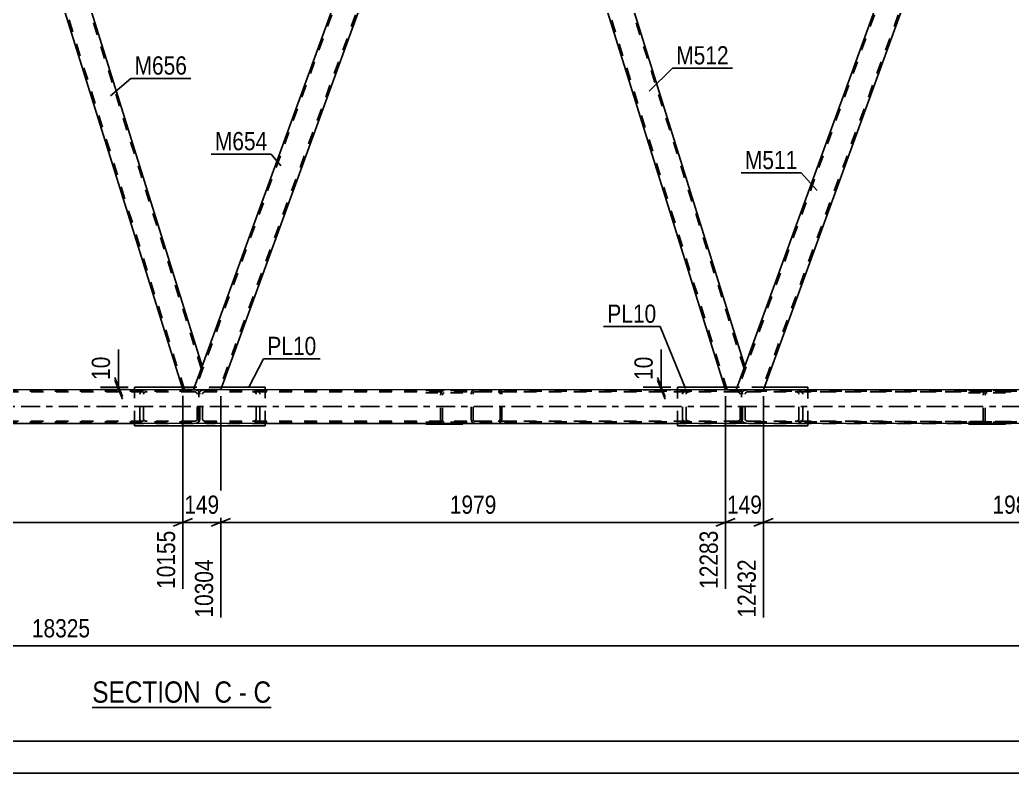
# Model space of a CAD drawing. Header units: millimetres. Extents: x -851 to 338, y -786 to 55.
# Drawn here: x -470.1 to -314.5, y -786.1 to -667.9 of the extents above; entities that cross this region are included whole.
import ezdxf

# ---------------------------------------------------------------- set-up
doc = ezdxf.new("R2010")
doc.units = ezdxf.units.MM
doc.linetypes.add('DXK_LINE_DOT2', pattern=[3.9198, 1.9599, -1.9599])
doc.linetypes.add('DXK_LINE_DOT3', pattern=[5.9187, 2.979, -0.9799, 0.9799, -0.9799])
doc.styles.add('Arial Narrow', font='ARIALN.TTF', dxfattribs={"height": 0.2})

# ---------------------------------------------------------------- blocks, each defined once
blk = doc.blocks.new('Unknown-232933133-1133')
at = {"color": 5, "linetype": 'Continuous'}
for p, q in [((-845.92, -781.11), (333.08, -781.11)), ((-850.92, -786.11), (338.08, -786.11))]:
    blk.add_line(p, q, dxfattribs=at)
blk = doc.blocks.new('Unknown-232933133-14 - 8708')
at = {"color": 6, "linetype": 'Continuous'}
blk.add_line((-458.75, -775.8), (-430.68, -775.8), dxfattribs=at)
at = {"color": 0, "linetype": 'Continuous'}
for points in [[(-440.64, -775.05), (-440.64, -771.55), (-458.75, -771.55), (-458.75, -775.05)], [(-436.82, -775.05), (-436.82, -771.55), (-439.59, -771.55), (-439.59, -775.05)], [(-434.5, -775.05), (-434.5, -771.55), (-435.77, -771.55), (-435.77, -775.05)], [(-430.68, -775.05), (-430.68, -771.55), (-433.45, -771.55), (-433.45, -775.05)]]:
    blk.add_wipeout(points, dxfattribs=at)
at = {"color": 7, "linetype": 'Continuous', "style": 'Arial Narrow'}
for s, p in [('SECTION ', (-458.75, -775.05)), ('C', (-439.59, -775.05)), ('C', (-433.45, -775.05)), ('-', (-435.77, -775.05))]:
    blk.add_text(s, height=3.34, dxfattribs=at).set_placement(p)
blk = doc.blocks.new('Part-232933133-8742 - 8708')
at = {"color": 7, "linetype": 'DXK_LINE_DOT2'}
for p, q in [((-356.83, -726.32), (-356.92, -726.57)), ((-356.92, -730.57), (-356.92, -726.57)), ((-356.34, -726.57), (-356.29, -726.45)), ((-356.34, -730.57), (-356.34, -726.57)), ((-355.76, -725.93), (-356.2, -725.98)), ((-355.98, -726.27), (-355.76, -726.25)), ((-348.48, -725.93), (-355.76, -725.93)), ((-355.76, -725.93), (-314.31, -725.94)), ((-355.76, -726.25), (-314.31, -726.26)), ((-355.76, -726.25), (-348.48, -726.25)), ((-348.48, -725.93), (-307.04, -725.94)), ((-348.14, -725.97), (-348.48, -725.93)), ((-348.48, -726.25), (-307.04, -726.26)), ((-348.48, -726.25), (-348.25, -726.27)), ((-348.03, -725.98), (-348.14, -725.97)), ((-347.94, -726.45), (-347.89, -726.57)), ((-347.89, -730.57), (-347.89, -726.57)), ((-347.31, -726.57), (-347.4, -726.32)), ((-347.31, -730.57), (-347.31, -726.57)), ((-356.92, -730.57), (-356.83, -730.81)), ((-356.29, -730.69), (-356.34, -730.57)), ((-356.2, -731.16), (-355.76, -731.21)), ((-355.76, -730.89), (-355.98, -730.86)), ((-355.76, -730.89), (-314.31, -730.9)), ((-355.76, -730.89), (-348.48, -730.89)), ((-355.76, -731.21), (-348.48, -731.21)), ((-355.76, -731.21), (-314.31, -731.22)), ((-355.76, -731.21), (-355.76, -731.21)), ((-348.25, -730.87), (-348.48, -730.89)), ((-348.48, -730.89), (-307.04, -730.9)), ((-348.48, -731.21), (-348.03, -731.16)), ((-307.04, -731.22), (-348.48, -731.21)), ((-347.89, -730.57), (-347.94, -730.69)), ((-347.4, -730.81), (-347.31, -730.57))]:
    blk.add_line(p, q, dxfattribs=at)
for centre, radius, start, end in [((-356.02, -727.05), 1.09, 99.5119, 138.0613), ((-355.89, -726.81), 0.545, 99.5119, 138.0613), ((-348.34, -726.81), 0.545, 41.9336, 80.4755), ((-348.21, -727.05), 1.09, 41.9336, 80.4755), ((-356.02, -730.09), 1.09, 221.9336, 260.4755), ((-355.89, -730.33), 0.545, 221.9336, 260.4755), ((-348.34, -730.33), 0.545, 279.5119, 318.0613), ((-348.21, -730.09), 1.09, 279.5119, 318.0613)]:
    blk.add_arc(centre, radius, start, end, dxfattribs=at)
blk = doc.blocks.new('Part-232933133-8744 - 8708')
at = {"color": 7, "linetype": 'DXK_LINE_DOT2'}
for p, q in [((-441.97, -726.32), (-442.05, -726.57)), ((-442.05, -730.57), (-442.05, -726.57)), ((-441.47, -726.57), (-441.43, -726.45)), ((-441.47, -730.57), (-441.47, -726.57)), ((-440.89, -725.93), (-441.34, -725.98)), ((-441.11, -726.27), (-440.89, -726.25)), ((-392.17, -725.93), (-440.89, -725.93)), ((-392.17, -726.25), (-440.89, -726.25)), ((-433.17, -725.98), (-433.61, -725.93)), ((-433.61, -726.25), (-433.39, -726.27)), ((-433.07, -726.45), (-433.03, -726.57)), ((-433.03, -730.57), (-433.03, -726.57)), ((-432.45, -726.57), (-432.53, -726.32)), ((-432.45, -730.57), (-432.45, -726.57)), ((-442.05, -730.57), (-441.97, -730.81)), ((-441.43, -730.69), (-441.47, -730.57)), ((-441.34, -731.16), (-440.89, -731.21)), ((-440.89, -730.89), (-441.11, -730.86)), ((-392.17, -730.89), (-440.89, -730.89)), ((-431.65, -731.21), (-440.89, -731.21)), ((-433.39, -730.86), (-433.61, -730.89)), ((-433.61, -731.21), (-433.17, -731.16)), ((-433.17, -731.16), (-433.17, -731.16)), ((-433.03, -730.57), (-433.07, -730.69)), ((-432.53, -730.81), (-432.45, -730.57)), ((-392.17, -731.21), (-398.72, -731.21))]:
    blk.add_line(p, q, dxfattribs=at)
at = {"color": 2, "linetype": 'Continuous'}
blk.add_line((-398.72, -731.21), (-431.65, -731.21), dxfattribs=at)
at = {"color": 7, "linetype": 'DXK_LINE_DOT2'}
for centre, radius, start, end in [((-441.16, -727.05), 1.09, 99.5181, 138.0637), ((-441.02, -726.81), 0.545, 99.5181, 138.0637), ((-433.48, -726.81), 0.545, 41.9361, 80.4817), ((-433.35, -727.05), 1.09, 41.9361, 80.4817), ((-441.02, -730.33), 0.545, 221.9361, 260.4817), ((-433.48, -730.33), 0.545, 279.5181, 318.0637), ((-433.35, -730.09), 1.09, 279.5181, 318.0637)]:
    blk.add_arc(centre, radius, start, end, dxfattribs=at)
blk = doc.blocks.new('Part-232933133-8745 - 8708')
at = {"color": 7, "linetype": 'DXK_LINE_DOT2'}
for p, q in [((-399.31, -726.57), (-399.26, -726.32)), ((-399.31, -730.57), (-399.31, -726.57)), ((-399.26, -726.32), (-399.14, -726.12)), ((-399.14, -726.12), (-398.95, -725.98)), ((-398.99, -726.45), (-399.01, -726.57)), ((-399.01, -730.57), (-399.01, -726.57)), ((-398.93, -726.34), (-398.99, -726.45)), ((-398.95, -725.98), (-398.72, -725.93)), ((-398.83, -726.27), (-398.93, -726.34)), ((-398.72, -726.25), (-398.83, -726.27)), ((-357.72, -725.93), (-398.72, -725.93)), ((-357.72, -726.25), (-398.72, -726.25)), ((-395.08, -725.93), (-394.86, -725.98)), ((-394.97, -726.27), (-395.08, -726.25)), ((-394.88, -726.34), (-394.97, -726.27)), ((-394.82, -726.45), (-394.88, -726.34)), ((-394.86, -725.98), (-394.67, -726.12)), ((-394.79, -726.57), (-394.82, -726.45)), ((-394.79, -730.57), (-394.79, -726.57)), ((-394.67, -726.12), (-394.55, -726.32)), ((-394.55, -726.32), (-394.5, -726.57)), ((-394.5, -730.57), (-394.5, -726.57)), ((-366.08, -726.32), (-366.17, -726.57)), ((-366.17, -730.57), (-366.17, -726.57)), ((-365.58, -726.57), (-365.54, -726.45)), ((-365.58, -730.57), (-365.58, -726.57)), ((-365, -725.93), (-365.45, -725.98)), ((-365.22, -726.27), (-365, -726.25)), ((-357.28, -725.98), (-357.72, -725.93)), ((-357.72, -726.25), (-357.5, -726.27)), ((-356.92, -726.11), (-357.28, -725.98)), ((-357.18, -726.45), (-357.14, -726.57)), ((-357.14, -730.57), (-357.14, -726.57)), ((-356.92, -731.03), (-356.92, -726.11)), ((-356.91, -726.12), (-356.92, -726.11)), ((-356.78, -726.32), (-356.91, -726.12)), ((-356.74, -726.57), (-356.78, -726.32)), ((-356.74, -730.57), (-356.74, -726.57)), ((-399.26, -730.81), (-399.31, -730.57)), ((-399.14, -731.02), (-399.26, -730.81)), ((-398.95, -731.16), (-399.14, -731.02)), ((-399.01, -730.57), (-398.99, -730.69)), ((-398.99, -730.69), (-398.93, -730.79)), ((-398.75, -731.2), (-398.95, -731.16)), ((-398.93, -730.79), (-398.83, -730.86)), ((-398.83, -730.86), (-398.72, -730.89)), ((-357.72, -730.89), (-398.72, -730.89)), ((-395.08, -730.89), (-394.97, -730.86)), ((-394.86, -731.16), (-395.08, -731.21)), ((-394.97, -730.86), (-394.88, -730.79)), ((-394.88, -730.79), (-394.82, -730.69)), ((-394.67, -731.02), (-394.86, -731.16)), ((-394.82, -730.69), (-394.79, -730.57)), ((-394.55, -730.81), (-394.67, -731.02)), ((-394.5, -730.57), (-394.55, -730.81)), ((-357.72, -731.21), (-366.97, -731.21)), ((-366.17, -730.57), (-366.08, -730.81)), ((-365.54, -730.69), (-365.58, -730.57)), ((-365.45, -731.16), (-365.01, -731.21)), ((-365, -730.89), (-365.22, -730.86)), ((-365.01, -731.21), (-365, -731.21)), ((-357.5, -730.86), (-357.72, -730.89)), ((-357.72, -731.21), (-357.39, -731.17)), ((-357.39, -731.17), (-357.28, -731.16)), ((-357.28, -731.16), (-356.92, -731.03)), ((-357.14, -730.57), (-357.18, -730.69)), ((-356.92, -731.03), (-356.91, -731.02)), ((-356.91, -731.02), (-356.78, -730.81)), ((-356.78, -730.81), (-356.74, -730.57))]:
    blk.add_line(p, q, dxfattribs=at)
at = {"color": 2, "linetype": 'Continuous'}
for p, q in [((-398.72, -731.21), (-398.75, -731.2)), ((-366.97, -731.21), (-398.72, -731.21))]:
    blk.add_line(p, q, dxfattribs=at)
at = {"color": 7, "linetype": 'DXK_LINE_DOT2'}
for centre, radius, start, end in [((-365.27, -727.05), 1.09, 99.5181, 138.0637), ((-365.13, -726.81), 0.545, 99.5181, 138.0637), ((-357.59, -726.81), 0.545, 41.9361, 80.4817), ((-365.27, -730.09), 1.09, 221.9361, 260.4817), ((-365.13, -730.33), 0.545, 221.9361, 260.4817), ((-357.59, -730.33), 0.545, 279.5181, 318.0637)]:
    blk.add_arc(centre, radius, start, end, dxfattribs=at)
blk = doc.blocks.new('Part-232933133-8810 - 8708')
at = {"color": 7, "linetype": 'DXK_LINE_DOT2'}
for p, q in [((-313.26, -604.49), (-357.46, -725.93)), ((-309.52, -604.49), (-353.72, -725.93)), ((-309.26, -604.49), (-310.81, -608.74)), ((-356.38, -722.24), (-357.72, -725.93)), ((-353.46, -725.93), (-357.72, -725.93))]:
    blk.add_line(p, q, dxfattribs=at)
at = {"color": 2, "linetype": 'Continuous'}
for p, q in [((-313.52, -604.49), (-356.38, -722.24)), ((-313.52, -604.49), (-309.26, -604.49)), ((-310.81, -608.74), (-353.46, -725.93))]:
    blk.add_line(p, q, dxfattribs=at)
blk = doc.blocks.new('Part-232933133-8747 - 8708')
at = {"color": 7, "linetype": 'DXK_LINE_DOT2'}
for p, q in [((-484.44, -726.57), (-484.4, -726.32)), ((-484.44, -730.57), (-484.44, -726.57)), ((-484.4, -726.32), (-484.27, -726.12)), ((-484.27, -726.12), (-484.08, -725.98)), ((-484.13, -726.45), (-484.15, -726.57)), ((-484.15, -730.57), (-484.15, -726.57)), ((-484.06, -726.34), (-484.13, -726.45)), ((-484.08, -725.98), (-483.86, -725.93)), ((-483.97, -726.27), (-484.06, -726.34)), ((-483.86, -726.25), (-483.97, -726.27)), ((-442.86, -725.93), (-483.86, -725.93)), ((-442.86, -726.25), (-483.86, -726.25)), ((-480.22, -725.93), (-480, -725.98)), ((-480.11, -726.27), (-480.22, -726.25)), ((-480.01, -726.34), (-480.11, -726.27)), ((-479.95, -726.45), (-480.01, -726.34)), ((-480, -725.98), (-479.81, -726.12)), ((-479.93, -726.57), (-479.95, -726.45)), ((-479.93, -730.57), (-479.93, -726.57)), ((-479.81, -726.12), (-479.68, -726.32)), ((-479.68, -726.32), (-479.64, -726.57)), ((-479.64, -730.57), (-479.64, -726.57)), ((-451.21, -726.32), (-451.3, -726.57)), ((-451.3, -730.57), (-451.3, -726.57)), ((-450.72, -726.57), (-450.67, -726.45)), ((-450.72, -730.57), (-450.72, -726.57)), ((-450.13, -725.93), (-450.58, -725.98)), ((-450.36, -726.27), (-450.13, -726.25)), ((-442.41, -725.98), (-442.86, -725.93)), ((-442.86, -726.25), (-442.63, -726.27)), ((-442.05, -726.11), (-442.41, -725.98)), ((-442.32, -726.45), (-442.27, -726.57)), ((-442.27, -730.57), (-442.27, -726.57)), ((-442.05, -731.03), (-442.05, -726.11)), ((-442.04, -726.12), (-442.05, -726.11)), ((-441.92, -726.32), (-442.04, -726.12)), ((-441.87, -726.57), (-441.92, -726.32)), ((-441.87, -730.57), (-441.87, -726.57)), ((-484.4, -730.81), (-484.44, -730.57)), ((-484.27, -731.02), (-484.4, -730.81)), ((-484.08, -731.16), (-484.27, -731.02)), ((-484.15, -730.57), (-484.13, -730.69)), ((-484.13, -730.69), (-484.06, -730.79)), ((-483.95, -731.19), (-484.08, -731.16)), ((-484.06, -730.79), (-483.97, -730.86)), ((-483.97, -730.86), (-483.86, -730.89)), ((-442.86, -730.89), (-483.86, -730.89)), ((-480.22, -730.89), (-480.11, -730.86)), ((-480, -731.16), (-480.22, -731.21)), ((-480.11, -730.86), (-480.01, -730.79)), ((-480.01, -730.79), (-479.95, -730.69)), ((-479.81, -731.02), (-480, -731.16)), ((-479.95, -730.69), (-479.93, -730.57)), ((-479.68, -730.81), (-479.81, -731.02)), ((-479.64, -730.57), (-479.68, -730.81)), ((-442.86, -731.21), (-452.1, -731.21)), ((-451.3, -730.57), (-451.21, -730.81)), ((-450.67, -730.69), (-450.72, -730.57)), ((-450.58, -731.16), (-450.13, -731.21)), ((-450.13, -730.89), (-450.36, -730.86)), ((-442.63, -730.86), (-442.86, -730.89)), ((-442.86, -731.21), (-442.41, -731.16)), ((-442.41, -731.16), (-442.12, -731.05)), ((-442.27, -730.57), (-442.32, -730.69)), ((-442.12, -731.05), (-442.05, -731.03)), ((-442.05, -731.03), (-442.04, -731.02)), ((-442.04, -731.02), (-441.92, -730.81)), ((-441.92, -730.81), (-441.87, -730.57))]:
    blk.add_line(p, q, dxfattribs=at)
at = {"color": 2, "linetype": 'Continuous'}
for p, q in [((-483.86, -731.21), (-483.95, -731.19)), ((-452.1, -731.21), (-483.86, -731.21))]:
    blk.add_line(p, q, dxfattribs=at)
at = {"color": 7, "linetype": 'DXK_LINE_DOT2'}
for centre, radius, start, end in [((-450.4, -727.05), 1.09, 99.5181, 138.0637), ((-450.27, -726.81), 0.545, 99.5181, 138.0637), ((-442.72, -726.81), 0.545, 41.9361, 80.4817), ((-450.27, -730.33), 0.545, 221.9361, 260.4817), ((-442.72, -730.33), 0.545, 279.5181, 318.0637)]:
    blk.add_arc(centre, radius, start, end, dxfattribs=at)
blk = doc.blocks.new('Part-232933133-8815 - 8708')
at = {"color": 7, "linetype": 'DXK_LINE_DOT2'}
for p, q in [((-398.4, -604.49), (-442.59, -725.92)), ((-394.65, -604.49), (-438.85, -725.92)), ((-394.4, -604.49), (-395.94, -608.74)), ((-441.51, -722.24), (-442.85, -725.92)), ((-438.59, -725.92), (-442.85, -725.92))]:
    blk.add_line(p, q, dxfattribs=at)
at = {"color": 2, "linetype": 'Continuous'}
for p, q in [((-398.65, -604.49), (-441.51, -722.24)), ((-398.65, -604.49), (-394.4, -604.49)), ((-395.94, -608.74), (-438.59, -725.92))]:
    blk.add_line(p, q, dxfattribs=at)
blk = doc.blocks.new('Part-232933133-8780 - 8708')
at = {"color": 2, "linetype": 'Continuous'}
for p, q in [((-394.4, -604.49), (-395.94, -608.74)), ((-393.08, -604.49), (-394.4, -604.49)), ((-356.38, -722.24), (-393.08, -604.49)), ((-359.42, -725.93), (-395.94, -608.74)), ((-356.38, -722.24), (-357.72, -725.93))]:
    blk.add_line(p, q, dxfattribs=at)
at = {"color": 7, "linetype": 'DXK_LINE_DOT2'}
for p, q in [((-356.51, -722.61), (-393.33, -604.49)), ((-359.17, -725.93), (-395.81, -608.37)), ((-357.72, -725.93), (-359.42, -725.93))]:
    blk.add_line(p, q, dxfattribs=at)
blk = doc.blocks.new('Part-232933133-8785 - 8708')
at = {"color": 2, "linetype": 'Continuous'}
for p, q in [((-479.53, -604.49), (-481.08, -608.74)), ((-478.21, -604.49), (-479.53, -604.49)), ((-441.51, -722.24), (-478.21, -604.49)), ((-444.55, -725.91), (-481.08, -608.74)), ((-441.51, -722.24), (-442.85, -725.92))]:
    blk.add_line(p, q, dxfattribs=at)
at = {"color": 7, "linetype": 'DXK_LINE_DOT2'}
for p, q in [((-441.65, -722.61), (-478.46, -604.49)), ((-444.3, -725.91), (-480.94, -608.37)), ((-442.85, -725.92), (-444.55, -725.91))]:
    blk.add_line(p, q, dxfattribs=at)
blk = doc.blocks.new('Part-232933133-8864 - 8708')
at = {"color": 7, "linetype": 'DXK_LINE_DOT2'}
for p, q in [((-315.48, -726.08), (-321.31, -726.08)), ((-315.48, -726.4), (-321.31, -726.4)), ((-318.93, -726.48), (-318.98, -726.72)), ((-318.98, -730.72), (-318.98, -726.72)), ((-318.81, -726.27), (-318.93, -726.48)), ((-318.62, -726.13), (-318.81, -726.27)), ((-318.68, -726.72), (-318.66, -726.6)), ((-318.68, -730.72), (-318.68, -726.72)), ((-318.66, -726.6), (-318.6, -726.5)), ((-318.39, -726.08), (-318.62, -726.13)), ((-318.6, -726.5), (-318.5, -726.43)), ((-318.5, -726.43), (-318.39, -726.4)), ((-315.48, -731.04), (-321.31, -731.04)), ((-318.98, -730.72), (-318.93, -730.97)), ((-318.93, -730.97), (-318.81, -731.17)), ((-318.75, -731.21), (-318.81, -731.17)), ((-318.66, -730.84), (-318.68, -730.72)), ((-318.6, -730.95), (-318.66, -730.84)), ((-318.5, -731.02), (-318.6, -730.95)), ((-318.39, -731.04), (-318.5, -731.02))]:
    blk.add_line(p, q, dxfattribs=at)
at = {"color": 2, "linetype": 'Continuous'}
for p, q in [((-315.48, -731.36), (-321.31, -731.36)), ((-318.62, -731.31), (-318.75, -731.21)), ((-318.62, -731.31), (-318.39, -731.36))]:
    blk.add_line(p, q, dxfattribs=at)
blk = doc.blocks.new('Part-232933133-8866 - 8708')
at = {"color": 7, "linetype": 'DXK_LINE_DOT2'}
for p, q in [((-400.61, -726.08), (-406.44, -726.08)), ((-400.61, -726.4), (-406.44, -726.4)), ((-404.07, -726.48), (-404.11, -726.72)), ((-404.11, -730.72), (-404.11, -726.72)), ((-403.94, -726.27), (-404.07, -726.48)), ((-403.75, -726.13), (-403.94, -726.27)), ((-403.82, -726.72), (-403.8, -726.6)), ((-403.82, -730.72), (-403.82, -726.72)), ((-403.8, -726.6), (-403.73, -726.5)), ((-403.53, -726.08), (-403.75, -726.13)), ((-403.73, -726.5), (-403.64, -726.43)), ((-403.64, -726.43), (-403.53, -726.4)), ((-400.61, -731.04), (-406.44, -731.04)), ((-404.11, -730.72), (-404.07, -730.97)), ((-404.07, -730.97), (-403.94, -731.17)), ((-403.89, -731.21), (-403.94, -731.17)), ((-403.8, -730.84), (-403.82, -730.72)), ((-403.73, -730.95), (-403.8, -730.84)), ((-403.64, -731.02), (-403.73, -730.95)), ((-403.53, -731.04), (-403.64, -731.02))]:
    blk.add_line(p, q, dxfattribs=at)
at = {"color": 2, "linetype": 'Continuous'}
for p, q in [((-400.61, -731.36), (-406.44, -731.36)), ((-403.75, -731.31), (-403.89, -731.21)), ((-403.75, -731.31), (-403.53, -731.36))]:
    blk.add_line(p, q, dxfattribs=at)
blk = doc.blocks.new('Part-232933133-8897 - 8708')
at = {"color": 2, "linetype": 'Continuous'}
for p, q in [((-452.1, -725.91), (-452.1, -725.51)), ((-452.1, -725.51), (-444.68, -725.51)), ((-431.65, -725.52), (-438.45, -725.52)), ((-431.65, -725.92), (-431.65, -725.52)), ((-452.1, -731.59), (-452.1, -731.19)), ((-452.1, -731.59), (-431.65, -731.6)), ((-431.65, -731.6), (-431.65, -731.2))]:
    blk.add_line(p, q, dxfattribs=at)
at = {"color": 7, "linetype": 'DXK_LINE_DOT2'}
for p, q in [((-452.1, -731.19), (-452.1, -725.91)), ((-444.64, -725.51), (-444.68, -725.51)), ((-438.45, -725.52), (-444.68, -725.51)), ((-431.65, -731.2), (-431.65, -725.92))]:
    blk.add_line(p, q, dxfattribs=at)
blk = doc.blocks.new('Part-232933133-8898 - 8708')
at = {"color": 2, "linetype": 'Continuous'}
for p, q in [((-366.97, -725.93), (-366.97, -725.53)), ((-366.97, -725.53), (-359.54, -725.53)), ((-346.51, -725.53), (-353.32, -725.53)), ((-346.51, -725.93), (-346.51, -725.53)), ((-366.97, -731.61), (-366.97, -731.21)), ((-346.51, -731.61), (-346.51, -731.21)), ((-366.97, -731.61), (-346.51, -731.61))]:
    blk.add_line(p, q, dxfattribs=at)
at = {"color": 7, "linetype": 'DXK_LINE_DOT2'}
for p, q in [((-366.97, -731.21), (-366.97, -725.93)), ((-359.5, -725.53), (-359.54, -725.53)), ((-353.32, -725.53), (-359.54, -725.53)), ((-346.51, -731.21), (-346.51, -725.93))]:
    blk.add_line(p, q, dxfattribs=at)
blk = doc.blocks.new('Part-232933133-8943 - 8708')
at = {"color": 2, "linetype": 'Continuous'}
for p, q in [((-800.94, -725.86), (-117.74, -725.97)), ((-800.94, -731.14), (-117.74, -731.25))]:
    blk.add_line(p, q, dxfattribs=at)
at = {"color": 7, "linetype": 'DXK_LINE_DOT2'}
for p, q in [((-117.74, -726.21), (-800.94, -726.1)), ((-117.74, -731.01), (-800.94, -730.9))]:
    blk.add_line(p, q, dxfattribs=at)
at = {"color": 7, "linetype": 'DXK_LINE_DOT3'}
blk.add_line((-117.74, -728.61), (-800.94, -728.5), dxfattribs=at)
blk = doc.blocks.new('StraightDimension-232933133-73466 - 8708')
at = {"color": 7, "linetype": 'Continuous'}
for p, q in [((-455.22, -724.01), (-454.02, -727.01)), ((-454.02, -727.41), (-455.22, -724.41)), ((-453.1, -725.51), (-457.47, -725.51)), ((-453.1, -725.91), (-457.47, -725.91)), ((-454.62, -725.91), (-454.62, -725.51))]:
    blk.add_line(p, q, dxfattribs=at)
at = {"color": 0}
blk.add_wipeout([(-455.37, -720.13), (-459.57, -720.13), (-459.57, -724.99), (-455.37, -724.99)], dxfattribs=at)
at = {"color": 7, "linetype": 'Continuous'}
blk.add_line((-454.62, -725.51), (-454.62, -719.61), dxfattribs=at)
blk.add_line((-454.62, -725.51), (-454.62, -719.61), dxfattribs=at)
at = {"color": 3, "style": 'Arial Narrow'}
blk.add_text('10', height=2.863, rotation=90.0002, dxfattribs=at).set_placement((-455.97, -724.39))
blk = doc.blocks.new('StraightDimension-232933133-37997 - 8708')
at = {"color": 7, "linetype": 'Continuous'}
blk.add_line((-809.56, -766.15), (-117.74, -766.15), dxfattribs=at)
at = {"color": 0}
blk.add_wipeout([(-458.48, -765.4), (-458.48, -761.2), (-468.82, -761.2), (-468.82, -765.4)], dxfattribs=at)
at = {"color": 3, "style": 'Arial Narrow'}
blk.add_text('18325', height=2.863, dxfattribs=at).set_placement((-468.22, -764.8))
blk = doc.blocks.new('StraightDimension-232933133-41151 - 8708')
at = {"color": 7, "linetype": 'Continuous'}
for p, q in [((-359.42, -726.93), (-359.42, -757.19)), ((-353.46, -726.93), (-353.46, -761.69)), ((-360.92, -747.35), (-357.92, -746.15)), ((-359.42, -746.75), (-353.46, -746.75)), ((-351.96, -746.15), (-354.96, -747.35))]:
    blk.add_line(p, q, dxfattribs=at)
at = {"color": 0}
blk.add_wipeout([(-353.1, -746), (-353.1, -741.8), (-359.78, -741.8), (-359.78, -746)], dxfattribs=at)
at = {"color": 0, "linetype": 'Continuous'}
blk.add_wipeout([(-354.06, -751.95), (-358.26, -751.95), (-358.26, -762.29), (-354.06, -762.29)], dxfattribs=at)
at = {"color": 3, "style": 'Arial Narrow'}
blk.add_text('149', height=2.863, dxfattribs=at).set_placement((-359.18, -745.4))
at = {"color": 3, "linetype": 'Continuous', "style": 'Arial Narrow'}
blk.add_text('12432', height=2.863, rotation=90.0002, dxfattribs=at).set_placement((-354.66, -761.69))
blk = doc.blocks.new('StraightDimension-232933133-41150 - 8708')
at = {"color": 7, "linetype": 'Continuous'}
for p, q in [((-353.46, -726.93), (-353.46, -761.69)), ((-274.28, -726.94), (-274.28, -757.19)), ((-351.96, -746.15), (-354.96, -747.35)), ((-353.46, -746.75), (-274.28, -746.75)), ((-275.78, -747.35), (-272.78, -746.15))]:
    blk.add_line(p, q, dxfattribs=at)
at = {"color": 0}
blk.add_wipeout([(-309.61, -746), (-309.61, -741.8), (-318.13, -741.8), (-318.13, -746)], dxfattribs=at)
at = {"color": 0, "linetype": 'Continuous'}
blk.add_wipeout([(-274.88, -747.45), (-279.08, -747.45), (-279.08, -757.79), (-274.88, -757.79)], dxfattribs=at)
at = {"color": 3, "style": 'Arial Narrow'}
blk.add_text('1980', height=2.863, dxfattribs=at).set_placement((-317.53, -745.4))
at = {"color": 3, "linetype": 'Continuous', "style": 'Arial Narrow'}
blk.add_text('14412', height=2.863, rotation=90.0002, dxfattribs=at).set_placement((-275.48, -757.19))
blk = doc.blocks.new('StraightDimension-232933133-41152 - 8708')
at = {"color": 7, "linetype": 'Continuous'}
for p, q in [((-438.59, -726.92), (-438.59, -761.69)), ((-359.42, -726.93), (-359.42, -757.19)), ((-437.09, -746.15), (-440.09, -747.35)), ((-438.59, -746.75), (-359.42, -746.75)), ((-360.92, -747.35), (-357.92, -746.15))]:
    blk.add_line(p, q, dxfattribs=at)
at = {"color": 0}
blk.add_wipeout([(-394.75, -746), (-394.75, -741.8), (-403.26, -741.8), (-403.26, -746)], dxfattribs=at)
at = {"color": 0, "linetype": 'Continuous'}
blk.add_wipeout([(-360.02, -747.45), (-364.22, -747.45), (-364.22, -757.79), (-360.02, -757.79)], dxfattribs=at)
at = {"color": 3, "style": 'Arial Narrow'}
blk.add_text('1979', height=2.863, dxfattribs=at).set_placement((-402.66, -745.4))
at = {"color": 3, "linetype": 'Continuous', "style": 'Arial Narrow'}
blk.add_text('12283', height=2.863, rotation=90.0002, dxfattribs=at).set_placement((-360.62, -757.19))
blk = doc.blocks.new('StraightDimension-232933133-41153 - 8708')
at = {"color": 7, "linetype": 'Continuous'}
for p, q in [((-444.55, -726.91), (-444.55, -757.19)), ((-438.59, -726.92), (-438.59, -761.69)), ((-446.05, -747.35), (-443.05, -746.15)), ((-444.55, -746.75), (-438.59, -746.75)), ((-437.09, -746.15), (-440.09, -747.35))]:
    blk.add_line(p, q, dxfattribs=at)
at = {"color": 0}
blk.add_wipeout([(-438.23, -746), (-438.23, -741.8), (-444.92, -741.8), (-444.92, -746)], dxfattribs=at)
at = {"color": 0, "linetype": 'Continuous'}
blk.add_wipeout([(-439.19, -751.95), (-443.39, -751.95), (-443.39, -762.29), (-439.19, -762.29)], dxfattribs=at)
at = {"color": 3, "style": 'Arial Narrow'}
blk.add_text('149', height=2.863, dxfattribs=at).set_placement((-444.32, -745.4))
at = {"color": 3, "linetype": 'Continuous', "style": 'Arial Narrow'}
blk.add_text('10304', height=2.863, rotation=90.0002, dxfattribs=at).set_placement((-439.79, -761.69))
blk = doc.blocks.new('StraightDimension-232933133-41154 - 8708')
at = {"color": 7, "linetype": 'Continuous'}
for p, q in [((-523.72, -726.9), (-523.72, -759.86)), ((-444.55, -726.91), (-444.55, -757.19)), ((-522.22, -746.15), (-525.22, -747.35)), ((-523.72, -746.75), (-444.55, -746.75)), ((-446.05, -747.35), (-443.05, -746.15))]:
    blk.add_line(p, q, dxfattribs=at)
at = {"color": 0}
blk.add_wipeout([(-479.88, -746), (-479.88, -741.8), (-488.39, -741.8), (-488.39, -746)], dxfattribs=at)
at = {"color": 0, "linetype": 'Continuous'}
blk.add_wipeout([(-445.15, -747.45), (-449.35, -747.45), (-449.35, -757.79), (-445.15, -757.79)], dxfattribs=at)
at = {"color": 3, "style": 'Arial Narrow'}
blk.add_text('1979', height=2.863, dxfattribs=at).set_placement((-487.79, -745.4))
at = {"color": 3, "linetype": 'Continuous', "style": 'Arial Narrow'}
blk.add_text('10155', height=2.863, rotation=90.0002, dxfattribs=at).set_placement((-445.75, -757.19))
blk = doc.blocks.new('StraightDimension-232933133-73468 - 8708')
at = {"color": 7, "linetype": 'Continuous'}
for p, q in [((-370.09, -724.03), (-368.89, -727.03)), ((-368.89, -727.43), (-370.09, -724.43)), ((-367.97, -725.53), (-372.34, -725.53)), ((-367.97, -725.93), (-372.34, -725.93)), ((-369.49, -725.93), (-369.49, -725.53))]:
    blk.add_line(p, q, dxfattribs=at)
at = {"color": 0}
blk.add_wipeout([(-370.24, -720.15), (-374.44, -720.15), (-374.44, -725), (-370.24, -725)], dxfattribs=at)
at = {"color": 7, "linetype": 'Continuous'}
blk.add_line((-369.49, -725.53), (-369.49, -719.62), dxfattribs=at)
blk.add_line((-369.49, -725.53), (-369.49, -719.62), dxfattribs=at)
at = {"color": 3, "style": 'Arial Narrow'}
blk.add_text('10', height=2.863, rotation=90.0002, dxfattribs=at).set_placement((-370.84, -724.4))
blk = doc.blocks.new('Mark-232933133-8806 - 8708')
at = {"color": 0}
blk.add_wipeout([(-348.15, -691.31), (-348.15, -688.31), (-356.37, -688.31), (-356.37, -691.31)], dxfattribs=at)
blk.add_wipeout([(-348.15, -691.31), (-348.15, -688.31), (-356.37, -688.31), (-356.37, -691.31)], dxfattribs=at)
at = {"color": 30, "linetype": 'Continuous'}
for p in [(-356.97, -691.91), (-345.02, -694.65)]:
    blk.add_line(p, (-347.55, -691.91), dxfattribs=at)
at = {"color": 3, "style": 'Arial Narrow'}
blk.add_text('M511', height=2.863, dxfattribs=at).set_placement((-356.37, -691.31))
blk = doc.blocks.new('Mark-232933133-8811 - 8708')
at = {"color": 0}
blk.add_wipeout([(-431.29, -688.35), (-431.29, -685.35), (-439.51, -685.35), (-439.51, -688.35)], dxfattribs=at)
blk.add_wipeout([(-431.29, -688.35), (-431.29, -685.35), (-439.51, -685.35), (-439.51, -688.35)], dxfattribs=at)
at = {"color": 30, "linetype": 'Continuous'}
for p in [(-440.11, -688.95), (-429.17, -690.79)]:
    blk.add_line(p, (-430.69, -688.95), dxfattribs=at)
at = {"color": 3, "style": 'Arial Narrow'}
blk.add_text('M654', height=2.863, dxfattribs=at).set_placement((-439.51, -688.35))
blk = doc.blocks.new('Mark-232933133-8776 - 8708')
at = {"color": 0}
blk.add_wipeout([(-358.91, -674.88), (-358.91, -671.88), (-367.14, -671.88), (-367.14, -674.88)], dxfattribs=at)
blk.add_wipeout([(-358.91, -674.88), (-358.91, -671.88), (-367.14, -671.88), (-367.14, -674.88)], dxfattribs=at)
at = {"color": 30, "linetype": 'Continuous'}
for p, q in [((-371.41, -679.06), (-367.74, -675.48)), ((-367.74, -675.48), (-358.31, -675.48))]:
    blk.add_line(p, q, dxfattribs=at)
at = {"color": 3, "style": 'Arial Narrow'}
blk.add_text('M512', height=2.863, dxfattribs=at).set_placement((-367.14, -674.88))
blk = doc.blocks.new('Mark-232933133-8781 - 8708')
at = {"color": 0}
blk.add_wipeout([(-443.89, -676.48), (-443.89, -673.48), (-452.11, -673.48), (-452.11, -676.48)], dxfattribs=at)
blk.add_wipeout([(-443.89, -676.48), (-443.89, -673.48), (-452.11, -673.48), (-452.11, -676.48)], dxfattribs=at)
at = {"color": 30, "linetype": 'Continuous'}
for p, q in [((-455.87, -679.79), (-452.71, -677.08)), ((-452.71, -677.08), (-443.29, -677.08))]:
    blk.add_line(p, q, dxfattribs=at)
at = {"color": 3, "style": 'Arial Narrow'}
blk.add_text('M656', height=2.863, dxfattribs=at).set_placement((-452.11, -676.48))
blk = doc.blocks.new('Mark-232933133-73474 - 8708')
at = {"color": 0}
blk.add_wipeout([(-423.6, -720.49), (-423.6, -717.49), (-431.28, -717.49), (-431.28, -720.49)], dxfattribs=at)
blk.add_wipeout([(-423.6, -720.49), (-423.6, -717.49), (-431.28, -717.49), (-431.28, -720.49)], dxfattribs=at)
at = {"color": 30, "linetype": 'Continuous'}
for p, q in [((-434.17, -725.52), (-431.88, -721.09)), ((-431.88, -721.09), (-423, -721.09))]:
    blk.add_line(p, q, dxfattribs=at)
at = {"color": 3, "style": 'Arial Narrow'}
blk.add_text('PL10', height=2.863, dxfattribs=at).set_placement((-431.28, -720.49))
blk = doc.blocks.new('Mark-232933133-73477 - 8708')
at = {"color": 0}
blk.add_wipeout([(-370.28, -715.43), (-370.28, -712.43), (-377.95, -712.43), (-377.95, -715.43)], dxfattribs=at)
blk.add_wipeout([(-370.28, -715.43), (-370.28, -712.43), (-377.95, -712.43), (-377.95, -715.43)], dxfattribs=at)
at = {"color": 30, "linetype": 'Continuous'}
for p in [(-378.55, -716.03), (-365.71, -725.74)]:
    blk.add_line(p, (-369.68, -716.03), dxfattribs=at)
at = {"color": 3, "style": 'Arial Narrow'}
blk.add_text('PL10', height=2.863, dxfattribs=at).set_placement((-377.95, -715.43))

msp = doc.modelspace()

# ---------------------------------------------------------------- block references
for name in ['Unknown-232933133-1133', 'Part-232933133-8785 - 8708', 'Part-232933133-8815 - 8708', 'Part-232933133-8780 - 8708', 'Part-232933133-8810 - 8708', 'Part-232933133-8943 - 8708', 'Part-232933133-8747 - 8708', 'Part-232933133-8897 - 8708', 'Part-232933133-8744 - 8708', 'Part-232933133-8866 - 8708', 'Part-232933133-8745 - 8708', 'Part-232933133-8898 - 8708', 'Part-232933133-8742 - 8708', 'Part-232933133-8864 - 8708']:
    msp.add_blockref(name, (0, 0))

# ---------------------------------------------------------------- next in the draw order: block references
for name in ['Mark-232933133-8776 - 8708', 'Mark-232933133-8781 - 8708', 'Mark-232933133-8811 - 8708', 'Mark-232933133-8806 - 8708', 'Mark-232933133-73474 - 8708', 'StraightDimension-232933133-73466 - 8708', 'StraightDimension-232933133-37997 - 8708', 'Unknown-232933133-14 - 8708']:
    msp.add_blockref(name, (0, 0))

# ---------------------------------------------------------------- next in the draw order: block references
msp.add_blockref('StraightDimension-232933133-41151 - 8708', (0, 0))

# ---------------------------------------------------------------- next in the draw order: block references
for name in ['StraightDimension-232933133-41152 - 8708', 'StraightDimension-232933133-41150 - 8708']:
    msp.add_blockref(name, (0, 0))

# ---------------------------------------------------------------- next in the draw order: block references
for name in ['StraightDimension-232933133-73468 - 8708', 'StraightDimension-232933133-41153 - 8708']:
    msp.add_blockref(name, (0, 0))

# ---------------------------------------------------------------- next in the draw order: block references
for name in ['Mark-232933133-73477 - 8708', 'StraightDimension-232933133-41154 - 8708']:
    msp.add_blockref(name, (0, 0))

doc.saveas('drawing.dxf')
